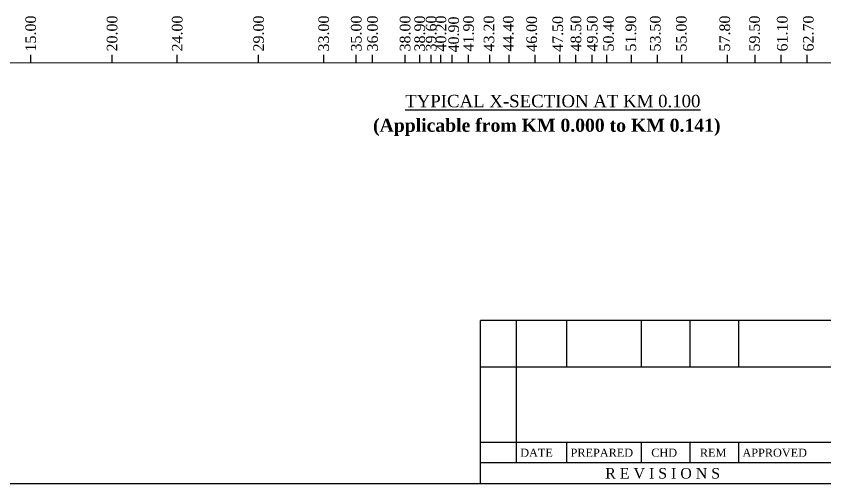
# Model space of a CAD drawing. Header units: metres. Extents: x -2434 to 11656, y -15288 to 8109.
# Drawn here: x 2565.3 to 2614.98, y -11692.96 to -11664.21 of the extents above; entities that cross this region are included whole.
import ezdxf
from ezdxf.enums import TextEntityAlignment as Align

# ---------------------------------------------------------------- set-up
doc = ezdxf.new("R2010")
doc.units = ezdxf.units.M
doc.layers.add('LINE', color=7, linetype='Continuous')
doc.styles.get("Standard").update_dxf_attribs({"font": 'times.ttf'})

msp = doc.modelspace()

# ---------------------------------------------------------------- linework, layer by layer
at = {"color": 0, "lineweight": -2}
for p, q in [((2566.189907, -11667.076714), (2566.189907, -11666.576714)), ((2571.189907, -11667.076714), (2571.189907, -11666.576714)), ((2575.189907, -11667.076714), (2575.189907, -11666.576714)), ((2580.189907, -11667.076714), (2580.189907, -11666.576714)), ((2584.189907, -11667.076714), (2584.189907, -11666.576714)), ((2586.189907, -11667.076714), (2586.189907, -11666.576714)), ((2587.189907, -11667.076714), (2587.189907, -11666.576714)), ((2589.189907, -11667.076714), (2589.189907, -11666.576714)), ((2590.089907, -11667.076714), (2590.089907, -11666.576714)), ((2590.789907, -11667.076714), (2590.789907, -11666.576714)), ((2591.389907, -11667.076714), (2591.389907, -11666.576714)), ((2592.089907, -11667.076714), (2592.089907, -11666.576714)), ((2593.089907, -11667.076714), (2593.089907, -11666.576714)), ((2594.389907, -11667.076714), (2594.389907, -11666.576714)), ((2595.589907, -11667.076714), (2595.589907, -11666.576714)), ((2597.189907, -11667.076714), (2597.189907, -11666.576714)), ((2598.689907, -11667.076714), (2598.689907, -11666.576714)), ((2599.689907, -11667.076714), (2599.689907, -11666.576714)), ((2600.689907, -11667.076714), (2600.689907, -11666.576714)), ((2601.589907, -11667.076714), (2601.589907, -11666.576714)), ((2603.089907, -11667.076714), (2603.089907, -11666.576714)), ((2604.689907, -11667.076714), (2604.689907, -11666.576714)), ((2606.189907, -11667.076714), (2606.189907, -11666.576714)), ((2608.989907, -11667.076714), (2608.989907, -11666.576714)), ((2610.689907, -11667.076714), (2610.689907, -11666.576714)), ((2612.289907, -11667.076714), (2612.289907, -11666.576714)), ((2613.889907, -11667.076714), (2613.889907, -11666.576714))]:
    msp.add_line(p, q, dxfattribs=at)
at = {"color": 0, "lineweight": 18, "ltscale": 0.18}
msp.add_line((2542.493012, -11667.076714), (2641.589907, -11667.076714), dxfattribs=at)
at = {"layer": 'LINE', "color": 0, "linetype": 'ByBlock', "lineweight": -3, "ltscale": 0.5}
for p, q in [((2615.776525, -11682.924485), (2593.818535, -11682.924485)), ((2593.818535, -11692.957383), (2593.818535, -11682.924485)), ((2596.016792, -11682.924485), (2596.016792, -11691.663896)), ((2599.110436, -11682.924485), (2599.110436, -11685.782219)), ((2603.694606, -11682.924485), (2603.694606, -11685.782219)), ((2606.681018, -11682.924485), (2606.681018, -11685.782219)), ((2609.667431, -11682.924485), (2609.667431, -11685.782219)), ((2615.776525, -11685.782219), (2593.818535, -11685.782219)), ((2615.776525, -11690.421345), (2593.818535, -11690.421345)), ((2599.110436, -11690.421345), (2599.110436, -11691.663896)), ((2603.694606, -11690.421345), (2603.694606, -11691.663896)), ((2606.681018, -11690.421345), (2606.681018, -11691.663896)), ((2609.667431, -11690.421345), (2609.667431, -11691.663896)), ((2615.776525, -11691.663896), (2593.818535, -11691.663896)), ((2644.424759, -11692.957383), (2537.639444, -11692.957383))]:
    msp.add_line(p, q, dxfattribs=at)

# ---------------------------------------------------------------- texts
at = {"color": 0, "lineweight": -2}
for s, p in [('15.00', (2566.514907, -11666.376714)), ('20.00', (2571.514907, -11666.376714)), ('24.00', (2575.514907, -11666.376714)), ('29.00', (2580.514907, -11666.376714)), ('33.00', (2584.514907, -11666.376714)), ('35.00', (2586.514907, -11666.376714)), ('36.00', (2587.514907, -11666.376714)), ('38.00', (2589.514907, -11666.376714)), ('38.90', (2590.414907, -11666.376714)), ('39.60', (2591.114907, -11666.376714)), ('40.20', (2591.714907, -11666.376714)), ('40.90', (2592.498701, -11666.436025)), ('41.90', (2593.412063, -11666.376714)), ('43.20', (2594.668123, -11666.376714)), ('44.40', (2595.855501, -11666.376714)), ('46.00', (2597.295192, -11666.399544)), ('47.50', (2598.895192, -11666.399544)), ('48.50', (2600.012063, -11666.376714)), ('49.50', (2601.012063, -11666.376714)), ('50.40', (2602.012063, -11666.376714)), ('51.90', (2603.383828, -11666.376714)), ('53.50', (2604.883828, -11666.376714)), ('55.00', (2606.483828, -11666.376714)), ('57.80', (2609.155346, -11666.376714)), ('59.50', (2610.985716, -11666.376714)), ('61.10', (2612.685716, -11666.376714)), ('62.70', (2614.285716, -11666.376714))]:
    msp.add_text(s, height=0.65, rotation=90, dxfattribs=at).set_placement(p)
at = {"color": 7, "lineweight": 30, "ltscale": 0.18, "insert": (2589.197565, -11669.042635), "char_height": 0.76511835, "width": 41.91544039, "attachment_point": 1}
msp.add_mtext('{\\LTYPICAL X-SECTION AT KM 0.100\\P }', dxfattribs=at)
at = {"layer": 'LINE', "color": 0, "linetype": 'ByBlock', "lineweight": -3, "ltscale": 0.5}
for s, p in [('DATE', (2596.265302, -11691.291131)), ('PREPARED', (2599.358946, -11691.291131)), ('CHD', (2604.315882, -11691.291131)), ('REM', (2607.302294, -11691.291131)), ('APPROVED', (2609.915941, -11691.291131))]:
    msp.add_text(s, height=0.4970205, dxfattribs=at).set_placement(p)
msp.add_text('R E V I S I O N S', height=0.64674326, dxfattribs=at).set_placement((2605.01356, -11692.634011), align=Align.CENTER)
at = {"layer": 'LINE', "color": 7, "lineweight": 13, "ltscale": 0.5, "insert": (2587.223182, -11670.511932), "char_height": 0.8, "width": 24.41446211, "attachment_point": 1}
msp.add_mtext('{\\fTimes New Roman|b1|i0|c0|p18;(Applicable from KM 0.000 to KM 0.141)}', dxfattribs=at)

doc.saveas('drawing.dxf')
